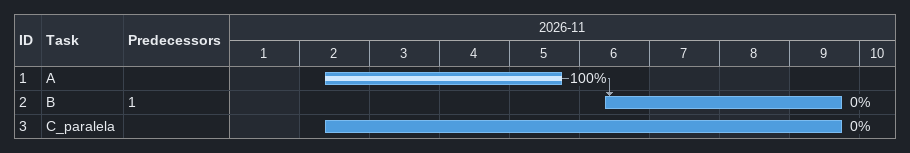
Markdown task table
| ID | Task | Start | Finish | Predecessors | % complete |
|---|---|---|---|---|---|
| 1 | A | 2026-11-02 | 2026-11-05 |  | 100 |
| 2 | B | 2026-11-06 | 2026-11-09 | 1 | 0 |
| 3 | C_paralela | 2026-11-02 | 2026-11-09 |  | 0 |
